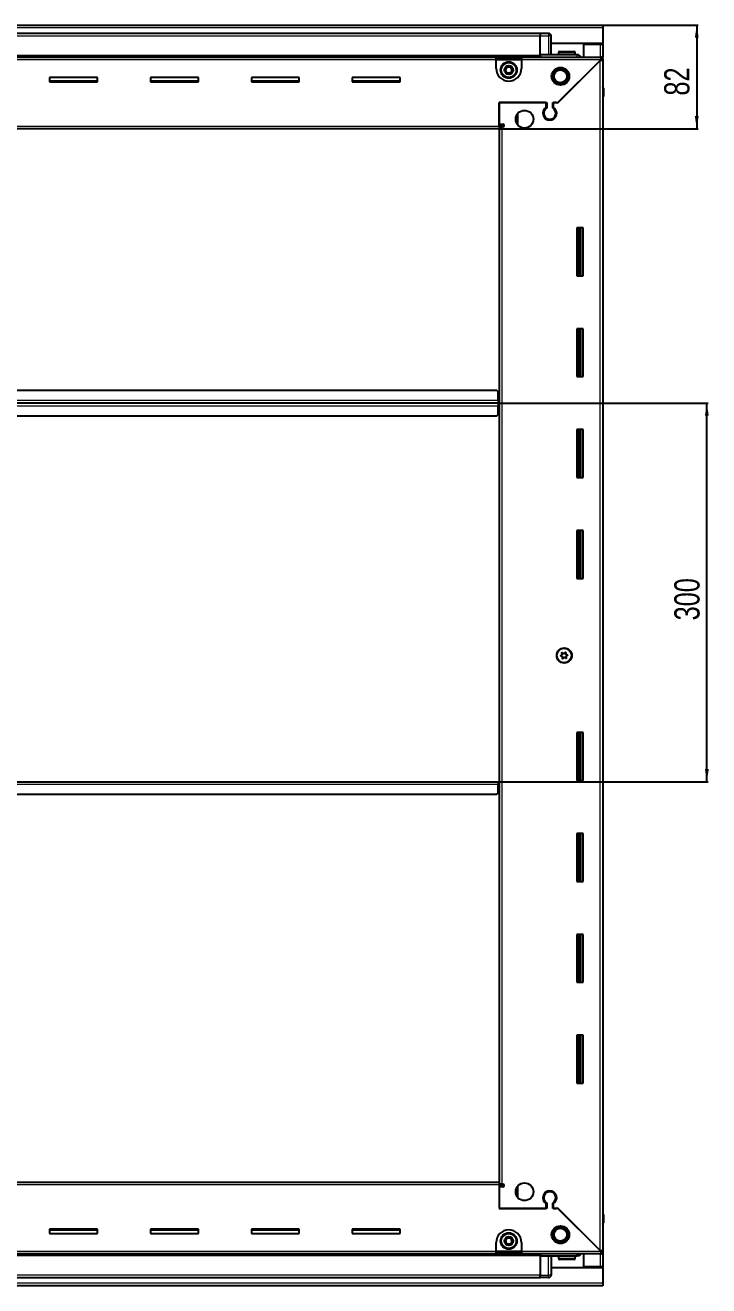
# Model space of a CAD drawing. Header units: millimetres. Extents: x -659 to 2397, y -260 to 1438.
# Drawn here: x 1856 to 2397, y 274 to 1273 of the extents above; entities that cross this region are included whole.
import ezdxf

# ---------------------------------------------------------------- set-up
doc = ezdxf.new("R2010")
doc.units = ezdxf.units.MM
doc.layers.add('FORMAT', color=7, linetype='Continuous')
doc.styles.add('SLDTEXTSTYLE0', font='TXT', dxfattribs={"width": 0.75})
doc.dimstyles.new('SLDDIMSTYLE0', dxfattribs={"dimtxt": 20, "dimasz": 10, "dimexe": 0, "dimexo": 0.0625, "dimgap": 5, "dimtad": 2, "dimdec": 1, "dimrnd": 1e-09, "dimzin": 12, "dimdsep": 46, "dimtxsty": 'SLDTEXTSTYLE0', "dimsah": 1, "dimcen": 0.09, "dimadec": 0, "dimazin": 3, "dimtfac": 1, "dimtofl": 0, "dimtmove": 0, "dimatfit": 3, "dimfxl": 0, "dimfrac": 2, "dimtolj": 1, "dimtzin": 12, "dimarcsym": 0})

# ---------------------------------------------------------------- blocks, each defined once
blk = doc.blocks.new('_D_7')
at = {"layer": 'FORMAT'}
for p, q in [((2313.37, 1272.83), (2388.86, 1272.83)), ((2387.86, 1272.83), (2387.86, 1190.83)), ((2231.37, 1190.83), (2388.86, 1190.83))]:
    blk.add_line(p, q, dxfattribs=at)
for points in [[(2387.86, 1272.83), (2386.32, 1262.83), (2389.39, 1262.83)], [(2387.86, 1190.83), (2389.39, 1200.83), (2386.32, 1200.83)]]:
    blk.add_solid(points, dxfattribs=at)
at = {"layer": 'FORMAT', "insert": (2362.07, 1217.05), "char_height": 20, "attachment_point": 1, "rotation": 90, "style": 'SLDTEXTSTYLE0'}
blk.add_mtext('82', dxfattribs=at)
blk = doc.blocks.new('_D_8')
at = {"layer": 'FORMAT'}
for p, q in [((2230.37, 973.33), (2396.86, 973.33)), ((2395.86, 673.33), (2395.86, 973.33)), ((2230.37, 673.33), (2396.86, 673.33))]:
    blk.add_line(p, q, dxfattribs=at)
for points in [[(2395.86, 973.33), (2394.32, 963.33), (2397.39, 963.33)], [(2395.86, 673.33), (2397.39, 683.33), (2394.32, 683.33)]]:
    blk.add_solid(points, dxfattribs=at)
at = {"layer": 'FORMAT', "insert": (2370.07, 801.16), "char_height": 20, "attachment_point": 1, "rotation": 90, "style": 'SLDTEXTSTYLE0'}
blk.add_mtext('300', dxfattribs=at)

msp = doc.modelspace()

# ---------------------------------------------------------------- linework, layer by layer
at = {"color": 7, "linetype": 'Continuous', "lineweight": 25}
for p, q in [((1314.36, 1272.83), (2313.36, 1272.83)), ((2313.36, 1272.83), (2313.36, 1270.73)), ((2313.36, 1270.73), (2313.36, 1258.33)), ((2263.86, 1266.18), (1363.86, 1266.18)), ((2263.86, 1266.33), (2263.86, 1266.33)), ((2270.36, 1266.33), (2263.86, 1266.33)), ((2270.36, 1266.33), (2263.86, 1266.33)), ((2263.86, 1266.33), (2263.86, 1264.33)), ((2263.86, 1249.33), (2263.86, 1264.33)), ((2272.36, 1264.33), (2272.36, 1264.33)), ((2272.36, 1249.33), (2272.36, 1264.33)), ((2292.86, 1249.33), (2263.86, 1249.33)), ((2263.86, 1249.33), (2263.86, 1248.83)), ((2263.86, 1249.3), (2263.93, 1247.58)), ((2265.35, 1249.26), (2265.36, 1249.26)), ((2265.36, 1249.26), (2265.36, 1249.33)), ((2313.36, 1258.33), (2272.36, 1258.33)), ((2278.36, 1251.23), (2278.36, 1249.33)), ((2279.16, 1252.03), (2290.56, 1252.03)), ((2291.36, 1249.33), (2291.36, 1251.23)), ((2298.36, 1247.58), (2298.36, 1257.83)), ((2298.36, 1257.83), (2311.26, 1257.83)), ((2311.26, 1257.83), (2313.36, 1257.83)), ((2311.86, 1257.83), (2311.86, 1258.33)), ((2313.36, 1257.83), (2313.36, 1258.33)), ((2313.36, 1257.83), (2313.36, 1247.58)), ((1363.86, 1248.18), (2263.86, 1248.18)), ((1398.86, 1247.58), (2228.86, 1247.58)), ((2228.86, 1245.48), (2228.86, 1247.58)), ((2228.86, 1247.58), (2248.86, 1247.58)), ((2228.86, 1246.08), (2248.86, 1246.08)), ((2228.86, 1238.58), (2228.86, 1245.48)), ((2248.86, 1247.58), (2312.36, 1247.58)), ((2248.86, 1247.58), (2248.86, 1245.48)), ((2248.86, 1245.48), (2248.86, 1238.58)), ((2311.26, 1244.98), (2277.16, 1210.88)), ((2277.86, 1211.58), (2311.76, 1245.48)), ((2311.86, 1245.58), (2313.36, 1245.58)), ((2312.36, 1246.08), (2312.36, 1247.58)), ((2312.36, 1247.58), (2313.36, 1247.58)), ((2312.36, 1246.08), (2313.36, 1246.08)), ((2313.36, 1246.08), (2313.36, 1247.58)), ((2313.36, 1246.08), (2313.36, 1245.58)), ((2313.36, 1245.58), (2313.36, 301.08)), ((1912.86, 1231.33), (1874.86, 1231.33)), ((1874.86, 1231.33), (1874.86, 1227.83)), ((1912.86, 1227.83), (1912.86, 1231.33)), ((1992.86, 1231.33), (1954.86, 1231.33)), ((1954.86, 1231.33), (1954.86, 1227.83)), ((1992.86, 1227.83), (1992.86, 1231.33)), ((2072.86, 1231.33), (2034.86, 1231.33)), ((2034.86, 1231.33), (2034.86, 1227.83)), ((2072.86, 1227.83), (2072.86, 1231.33)), ((2152.86, 1231.33), (2114.86, 1231.33)), ((2114.86, 1231.33), (2114.86, 1227.83)), ((2152.86, 1227.83), (2152.86, 1231.33)), ((1912.86, 1228.58), (1874.86, 1228.58)), ((1874.86, 1227.83), (1912.86, 1227.83)), ((1992.86, 1228.58), (1954.86, 1228.58)), ((1954.86, 1227.83), (1992.86, 1227.83)), ((2072.86, 1228.58), (2034.86, 1228.58)), ((2034.86, 1227.83), (2072.86, 1227.83)), ((2152.86, 1228.58), (2114.86, 1228.58)), ((2114.86, 1227.83), (2152.86, 1227.83)), ((2313.36, 1224.15), (2313.36, 1224.15)), ((2313.86, 1222.83), (2313.86, 1216.33)), ((2313.86, 1216.33), (2313.86, 1222.83)), ((2231.36, 1211.58), (2231.36, 1194.33)), ((2268.36, 1211.58), (2231.36, 1211.58)), ((2231.36, 1211.58), (2269.06, 1211.58)), ((2231.36, 1192.93), (2231.36, 1211.58)), ((2268.36, 1211.58), (2268.36, 1207.69)), ((2269.06, 1211.58), (2269.06, 1207.29)), ((2273.66, 1211.58), (2277.86, 1211.58)), ((2273.66, 1207.29), (2273.66, 1211.58)), ((2276.46, 1211.58), (2274.36, 1211.58)), ((2274.36, 1207.69), (2274.36, 1211.58)), ((2277.16, 1210.88), (2276.46, 1211.58)), ((2313.36, 1216.33), (2313.86, 1216.33)), ((2313.71, 330.33), (2313.71, 1216.33)), ((2313.86, 1216.33), (2313.86, 1216.33)), ((2313.86, 1216.33), (2313.86, 1216.33)), ((2245.86, 1202.66), (2245.86, 1194)), ((2231.36, 1190.83), (1396.36, 1190.83)), ((2231.36, 1194.33), (2234.21, 1194.33)), ((2233.36, 1193.33), (2231.36, 1193.33)), ((2231.36, 1192.93), (2231.36, 1190.83)), ((2231.36, 1192.33), (2233.46, 1192.33)), ((2231.36, 1190.83), (2231.36, 355.83)), ((2233.36, 1192.33), (2233.36, 1193.33)), ((2234.21, 1192.33), (2233.46, 1192.33)), ((2273.36, 1198.72), (2273.36, 1197.96)), ((2292.86, 1112.33), (2292.86, 1074.33)), ((2297.86, 1112.33), (2292.86, 1112.33)), ((2293.88, 1112.33), (2293.88, 1074.33)), ((2293.91, 1112.33), (2293.91, 1074.33)), ((2295.71, 1112.33), (2295.71, 1074.33)), ((2297.86, 1074.33), (2297.86, 1112.33)), ((2292.86, 1074.33), (2297.86, 1074.33)), ((2292.86, 1032.33), (2292.86, 994.33)), ((2297.86, 1032.33), (2292.86, 1032.33)), ((2293.88, 1032.33), (2293.88, 994.33)), ((2293.91, 1032.33), (2293.91, 994.33)), ((2295.71, 1032.33), (2295.71, 994.33)), ((2297.86, 994.33), (2297.86, 1032.33)), ((2292.86, 994.33), (2297.86, 994.33)), ((2229.36, 983.33), (1398.36, 983.33)), ((2230.36, 982.33), (2229.36, 983.33)), ((2230.36, 975.43), (2230.36, 982.33)), ((2230.36, 973.33), (1397.36, 973.33)), ((2230.61, 976.18), (2230.36, 976.18)), ((2230.36, 975.43), (2230.36, 973.33)), ((2230.36, 973.33), (2230.36, 971.23)), ((2230.36, 964.33), (2230.36, 971.23)), ((2230.36, 970.48), (2230.61, 970.48)), ((2230.61, 973.33), (2230.61, 976.18)), ((2230.61, 970.48), (2230.61, 973.33)), ((2231.36, 973.33), (2230.61, 973.33)), ((1398.36, 963.33), (2229.36, 963.33)), ((2229.36, 963.33), (2230.36, 964.33)), ((2292.86, 952.33), (2292.86, 914.33)), ((2297.86, 952.33), (2292.86, 952.33)), ((2293.88, 952.33), (2293.88, 914.33)), ((2293.91, 952.33), (2293.91, 914.33)), ((2295.71, 952.33), (2295.71, 914.33)), ((2297.86, 914.33), (2297.86, 952.33)), ((2292.86, 914.33), (2297.86, 914.33)), ((2292.86, 872.33), (2292.86, 834.33)), ((2297.86, 872.33), (2292.86, 872.33)), ((2293.88, 872.33), (2293.88, 834.33)), ((2293.91, 872.33), (2293.91, 834.33)), ((2295.71, 872.33), (2295.71, 834.33)), ((2297.86, 834.33), (2297.86, 872.33)), ((2292.86, 834.33), (2297.86, 834.33)), ((2292.86, 712.33), (2292.86, 674.33)), ((2297.86, 712.33), (2292.86, 712.33)), ((2293.88, 712.33), (2293.88, 674.33)), ((2293.91, 712.33), (2293.91, 674.33)), ((2295.71, 712.33), (2295.71, 674.33)), ((2297.86, 674.33), (2297.86, 712.33)), ((1397.36, 673.33), (2230.36, 673.33)), ((2230.36, 673.33), (2230.36, 671.23)), ((2230.36, 664.33), (2230.36, 671.23)), ((2230.36, 670.48), (2230.61, 670.48)), ((2230.61, 670.48), (2230.61, 673.33)), ((2230.61, 673.33), (2231.36, 673.33)), ((2292.86, 674.33), (2297.86, 674.33)), ((1398.36, 663.33), (2229.36, 663.33)), ((2229.36, 663.33), (2230.36, 664.33)), ((2292.86, 632.33), (2292.86, 594.33)), ((2297.86, 632.33), (2292.86, 632.33)), ((2293.88, 632.33), (2293.88, 594.33)), ((2293.91, 632.33), (2293.91, 594.33)), ((2295.71, 632.33), (2295.71, 594.33)), ((2297.86, 594.33), (2297.86, 632.33)), ((2292.86, 594.33), (2297.86, 594.33)), ((2292.86, 552.33), (2292.86, 514.33)), ((2297.86, 552.33), (2292.86, 552.33)), ((2293.88, 552.33), (2293.88, 514.33)), ((2293.91, 552.33), (2293.91, 514.33)), ((2295.71, 552.33), (2295.71, 514.33)), ((2297.86, 514.33), (2297.86, 552.33)), ((2292.86, 514.33), (2297.86, 514.33)), ((2292.86, 472.33), (2292.86, 434.33)), ((2297.86, 472.33), (2292.86, 472.33)), ((2293.88, 472.33), (2293.88, 434.33)), ((2293.91, 472.33), (2293.91, 434.33)), ((2295.71, 472.33), (2295.71, 434.33)), ((2297.86, 434.33), (2297.86, 472.33)), ((2292.86, 434.33), (2297.86, 434.33)), ((1396.36, 355.83), (2231.36, 355.83)), ((2231.36, 355.83), (2231.36, 353.73)), ((2233.46, 354.33), (2231.36, 354.33)), ((2231.36, 353.73), (2231.36, 335.08)), ((2231.36, 353.33), (2233.36, 353.33)), ((2231.36, 352.33), (2231.36, 335.08)), ((2234.21, 352.33), (2231.36, 352.33)), ((2233.36, 353.33), (2233.36, 354.33)), ((2233.46, 354.33), (2234.21, 354.33)), ((2245.86, 352.66), (2245.86, 344)), ((2273.36, 348.7), (2273.36, 347.94)), ((2231.36, 335.08), (2268.36, 335.08)), ((2269.06, 335.08), (2231.36, 335.08)), ((2268.36, 338.97), (2268.36, 335.08)), ((2269.06, 339.37), (2269.06, 335.08)), ((2273.66, 335.08), (2273.66, 339.37)), ((2277.86, 335.08), (2273.66, 335.08)), ((2274.36, 335.08), (2274.36, 338.97)), ((2274.36, 335.08), (2276.46, 335.08)), ((2276.46, 335.08), (2277.16, 335.78)), ((2277.16, 335.78), (2311.26, 301.68)), ((2311.76, 301.18), (2277.86, 335.08)), ((2313.36, 330.33), (2313.86, 330.33)), ((2313.86, 330.33), (2313.86, 330.33)), ((2313.86, 323.83), (2313.86, 330.33)), ((2313.86, 330.33), (2313.86, 323.83)), ((1912.86, 318.83), (1874.86, 318.83)), ((1874.86, 318.83), (1874.86, 315.33)), ((1874.86, 318.08), (1912.86, 318.08)), ((1874.86, 315.33), (1912.86, 315.33)), ((1912.86, 315.33), (1912.86, 318.83)), ((1992.86, 318.83), (1954.86, 318.83)), ((1954.86, 318.83), (1954.86, 315.33)), ((1954.86, 318.08), (1992.86, 318.08)), ((1954.86, 315.33), (1992.86, 315.33)), ((1992.86, 315.33), (1992.86, 318.83)), ((2072.86, 318.83), (2034.86, 318.83)), ((2034.86, 318.83), (2034.86, 315.33)), ((2034.86, 318.08), (2072.86, 318.08)), ((2034.86, 315.33), (2072.86, 315.33)), ((2072.86, 315.33), (2072.86, 318.83)), ((2152.86, 318.83), (2114.86, 318.83)), ((2114.86, 318.83), (2114.86, 315.33)), ((2114.86, 318.08), (2152.86, 318.08)), ((2114.86, 315.33), (2152.86, 315.33)), ((2152.86, 315.33), (2152.86, 318.83)), ((2228.86, 301.18), (2228.86, 308.08)), ((2228.86, 299.08), (2228.86, 301.18)), ((2248.86, 300.58), (2228.86, 300.58)), ((2248.86, 308.08), (2248.86, 301.18)), ((2248.86, 301.18), (2248.86, 299.08)), ((2311.86, 301.08), (2313.36, 301.08)), ((2312.36, 300.58), (2312.36, 299.08)), ((2313.36, 300.58), (2312.36, 300.58)), ((2313.36, 301.08), (2313.36, 300.58)), ((2313.36, 300.58), (2313.36, 299.08)), ((2263.86, 298.48), (1363.86, 298.48)), ((2228.86, 299.08), (1398.86, 299.08)), ((2248.86, 299.08), (2228.86, 299.08)), ((2312.36, 299.08), (2248.86, 299.08)), ((2263.93, 299.08), (2263.86, 297.36)), ((2263.86, 297.33), (2263.86, 297.83)), ((2292.86, 297.33), (2263.86, 297.33)), ((2263.86, 297.33), (2263.86, 282.33)), ((2272.36, 297.33), (2272.36, 282.33)), ((2278.36, 297.33), (2278.36, 295.43)), ((2286.15, 294.63), (2279.16, 294.63)), ((2290.56, 294.63), (2286.15, 294.63)), ((2291.36, 295.43), (2291.36, 297.33)), ((2298.36, 288.83), (2298.36, 299.08)), ((2313.36, 299.08), (2312.36, 299.08)), ((2313.36, 299.08), (2313.36, 288.83)), ((1363.86, 280.48), (2263.86, 280.48)), ((2263.86, 280.33), (2263.86, 282.33)), ((2263.86, 280.33), (2263.86, 280.33)), ((2270.36, 280.33), (2263.86, 280.33)), ((2263.86, 280.33), (2263.86, 280.33)), ((2270.36, 280.33), (2263.86, 280.33)), ((2271.68, 280.83), (2271.68, 280.83)), ((2272.36, 288.33), (2313.36, 288.33)), ((2311.26, 288.83), (2298.36, 288.83)), ((2313.36, 288.83), (2311.26, 288.83)), ((2311.86, 288.33), (2311.86, 288.83)), ((2313.36, 288.33), (2313.36, 288.83)), ((2313.36, 288.33), (2313.36, 275.93)), ((2313.36, 273.83), (1314.36, 273.83)), ((2313.36, 275.93), (2313.36, 273.83))]:
    msp.add_line(p, q, dxfattribs=at)
at = {"color": 8, "linetype": 'Continuous', "lineweight": 18}
for p, q in [((2313.36, 1270.73), (1314.36, 1270.73)), ((2263.86, 1264.18), (1363.86, 1264.18)), ((2263.86, 1264.33), (2270.36, 1264.33)), ((2270.36, 1266.33), (2270.36, 1264.33)), ((2270.36, 1264.33), (2270.36, 1249.33)), ((2272.36, 1264.33), (2270.36, 1264.33)), ((2263.86, 1248.83), (1363.86, 1248.83)), ((2278.36, 1251.23), (2291.36, 1251.23)), ((2311.26, 1258.33), (2311.26, 1257.83)), ((2311.26, 1257.83), (2311.26, 1247.58)), ((2263.86, 1247.59), (1363.86, 1247.59)), ((2228.86, 1245.48), (1398.86, 1245.48)), ((2228.86, 1245.48), (2248.86, 1245.48)), ((2311.76, 1245.48), (2248.86, 1245.48)), ((2311.26, 301.68), (2311.26, 1244.98)), ((2313.36, 1222.83), (2313.86, 1222.83)), ((1396.36, 1192.93), (2231.36, 1192.93)), ((2233.46, 1192.33), (2233.46, 354.33)), ((2295.12, 1074.33), (2295.12, 1112.33)), ((2296.36, 1074.33), (2296.36, 1112.33)), ((2295.12, 994.33), (2295.12, 1032.33)), ((2296.36, 994.33), (2296.36, 1032.33)), ((2230.36, 975.43), (1397.36, 975.43)), ((1397.36, 971.23), (2230.36, 971.23)), ((2295.12, 914.33), (2295.12, 952.33)), ((2296.36, 914.33), (2296.36, 952.33)), ((2295.12, 834.33), (2295.12, 872.33)), ((2296.36, 834.33), (2296.36, 872.33)), ((2295.12, 674.33), (2295.12, 712.33)), ((2296.36, 674.33), (2296.36, 712.33)), ((1397.36, 671.23), (2230.36, 671.23)), ((2295.12, 594.33), (2295.12, 632.33)), ((2296.36, 594.33), (2296.36, 632.33)), ((2295.12, 514.33), (2295.12, 552.33)), ((2296.36, 514.33), (2296.36, 552.33)), ((2295.12, 434.33), (2295.12, 472.33)), ((2296.36, 434.33), (2296.36, 472.33)), ((2231.36, 353.73), (1396.36, 353.73)), ((2313.36, 323.83), (2313.86, 323.83)), ((1398.86, 301.18), (2228.86, 301.18)), ((2248.86, 301.18), (2228.86, 301.18)), ((2248.86, 301.18), (2311.76, 301.18)), ((1363.86, 299.07), (2263.86, 299.07)), ((1363.86, 297.83), (2263.86, 297.83)), ((2270.36, 282.33), (2270.36, 297.33)), ((2286.33, 295.43), (2278.36, 295.43)), ((2291.36, 295.43), (2286.33, 295.43)), ((2311.26, 299.08), (2311.26, 288.83)), ((1363.86, 282.48), (2263.86, 282.48)), ((2263.86, 282.33), (2270.36, 282.33)), ((2272.36, 282.33), (2270.36, 282.33)), ((2270.36, 280.33), (2270.36, 282.33)), ((2311.26, 288.83), (2311.26, 288.33)), ((2313.36, 275.93), (1314.36, 275.93))]:
    msp.add_line(p, q, dxfattribs=at)
at = {"color": 7, "linetype": 'Continuous', "lineweight": 25, "flags": 128}
msp.add_lwpolyline([(2272.21, 1265.08), (2272.32, 1264.72), (2272.36, 1264.33)], dxfattribs=at)
at = {"color": 7, "linetype": 'Continuous', "lineweight": 25}
for centre, radius in [((2238.86, 1237.33), 6.5), ((2238.86, 1237.33), 3.46), ((2279.86, 1232.33), 7), ((2279.86, 1232.33), 6.03), ((2279.86, 1232.33), 5.1), ((2251.36, 1198.33), 7), ((2282.86, 773.33), 6), ((2282.71, 773.33), 5.78), ((2282.71, 773.33), 1.85), ((2251.36, 348.33), 7), ((2279.86, 314.33), 7), ((2279.86, 314.33), 6.03), ((2238.86, 309.33), 6.5), ((2238.86, 309.33), 3.46), ((2279.86, 314.33), 5.1)]:
    msp.add_circle(centre, radius, dxfattribs=at)
at = {"color": 8, "linetype": 'Continuous', "lineweight": 18}
for centre in [(2238.86, 1237.33), (2238.86, 309.33)]:
    msp.add_circle(centre, 5.7, dxfattribs=at)
at = {"color": 7, "linetype": 'Continuous', "lineweight": 25}
for centre, radius, start, end in [((2270.36, 1264.33), 2, 0, 90), ((2272.56, 1249.53), 0.2, 180, 270), ((2279.16, 1251.23), 0.8, 90, 180), ((2290.56, 1251.23), 0.8, 0, 90), ((2238.86, 1237.33), 2.5, 100.11158, 160.11158), ((2238.86, 1237.33), 2.5, 40.11158, 100.11158), ((2238.86, 1237.33), 2.5, 340.11158, 40.11158), ((2238.86, 1238.58), 10, 180, 270), ((2238.86, 1237.33), 2.5, 160.11158, 220.11158), ((2238.86, 1237.33), 2.5, 220.11158, 280.11158), ((2238.86, 1238.58), 10, 270, 0), ((2238.86, 1237.33), 2.5, 280.11158, 340.11158), ((2311.86, 1222.83), 2, 0, 41.40962), ((2271.36, 1203.08), 5.5, 123.05573, 56.94427), ((2271.36, 1203.08), 4.8, 118.63099, 61.36901), ((2234.21, 1193.33), 1, 270, 90), ((2234.21, 353.33), 1, 270, 90), ((2271.36, 343.58), 5.5, 303.05573, 236.94427), ((2271.36, 343.58), 4.8, 298.63099, 241.36901), ((2311.86, 323.83), 2, 318.59038, 0), ((2238.86, 308.08), 10, 90, 180), ((2238.86, 309.33), 2.5, 147.04236, 207.04236), ((2238.86, 309.33), 2.5, 87.04236, 147.04236), ((2238.86, 308.08), 10, 0, 90), ((2238.86, 309.33), 2.5, 27.04236, 87.04236), ((2238.86, 309.33), 2.5, 327.04236, 27.04236), ((2238.86, 309.33), 2.5, 207.04236, 267.04236), ((2238.86, 309.33), 2.5, 267.04236, 327.04236), ((2272.56, 297.13), 0.2, 90, 180), ((2279.16, 295.43), 0.8, 180, 270), ((2290.56, 295.43), 0.8, 270, 0), ((2270.36, 282.33), 2, 270, 0), ((2270.36, 282.33), 2, 311.40962, 0)]:
    msp.add_arc(centre, radius, start, end, dxfattribs=at)
for points, knots in [([(2263.86, 1249.33), (2263.86, 1249.29), (2263.86, 1249.22), (2263.86, 1248.6), (2263.86, 1248.02), (2263.86, 1247.62), (2263.86, 1247.59)], [0, 0, 0, 0, 0.324279, 0.648558, 0.972836, 1, 1, 1, 1]), ([(2296.07, 1247.58), (2295.95, 1247.78), (2295.56, 1248.43), (2294.41, 1249.14), (2293.37, 1249.27), (2292.86, 1249.33)], [0, 0, 0, 0, 0.18225, 0.591125, 1, 1, 1, 1]), ([(2236.01, 1236.82), (2236.06, 1236.94), (2236.26, 1237.5), (2236.6, 1238.44), (2236.88, 1239.21), (2237, 1239.54)], [0, 0, 0, 0, 0.1331247, 0.6370994, 1, 1, 1, 1]), ([(2237, 1239.54), (2237.5, 1239.63), (2238.45, 1239.8), (2239.4, 1239.97), (2239.84, 1240.04)], [0, 0, 0, 0, 0.534686, 1, 1, 1, 1]), ([(2239.84, 1240.04), (2240.17, 1239.65), (2240.79, 1238.91), (2241.41, 1238.18), (2241.7, 1237.84)], [0, 0, 0, 0, 0.534686, 1, 1, 1, 1]), ([(2311.26, 1244.98), (2311.51, 1245.03), (2312, 1245.12), (2312.64, 1245.25), (2313.11, 1245.38), (2313.33, 1245.49), (2313.35, 1245.56), (2313.36, 1245.58)], [0, 0, 0, 0, 0.2302553, 0.4485219, 0.6667858, 0.8850496, 1, 1, 1, 1]), ([(2312.36, 1247.58), (2312.31, 1247.55), (2312.22, 1247.5), (2312.09, 1247.11), (2311.96, 1246.55), (2311.85, 1245.97), (2311.78, 1245.61), (2311.76, 1245.48)], [0, 0, 0, 0, 0.230255, 0.448522, 0.666786, 0.88505, 1, 1, 1, 1]), ([(2237.87, 1234.62), (2237.54, 1235.01), (2236.92, 1235.75), (2236.3, 1236.48), (2236.01, 1236.82)], [0, 0, 0, 0, 0.534686, 1, 1, 1, 1]), ([(2240.72, 1235.12), (2240.21, 1235.03), (2239.26, 1234.86), (2238.31, 1234.69), (2237.87, 1234.62)], [0, 0, 0, 0, 0.534686, 1, 1, 1, 1]), ([(2241.7, 1237.84), (2241.58, 1237.51), (2241.3, 1236.74), (2240.96, 1235.8), (2240.76, 1235.24), (2240.72, 1235.12)], [0, 0, 0, 0, 0.362901, 0.866875, 1, 1, 1, 1]), ([(2281.07, 775.6), (2281.06, 775.59), (2281.04, 775.57), (2281.03, 775.52), (2281.02, 775.37), (2281.08, 774.99), (2281.15, 774.45), (2280.92, 773.87), (2280.52, 773.54), (2280.19, 773.33), (2280, 773.18), (2279.94, 773.11), (2279.92, 773.07), (2279.92, 773.04), (2279.93, 773.01), (2279.98, 772.96), (2280.22, 772.83), (2280.67, 772.68), (2281.26, 772.29), (2281.44, 771.6), (2281.44, 771.13), (2281.49, 770.86), (2281.52, 770.8), (2281.55, 770.78), (2281.58, 770.77), (2281.61, 770.77), (2281.65, 770.78), (2281.73, 770.82), (2281.91, 770.95), (2282.21, 771.19), (2282.65, 771.46), (2283.28, 771.5), (2283.76, 771.26), (2284.11, 771.08), (2284.26, 771.04), (2284.32, 771.04), (2284.35, 771.06), (2284.37, 771.09), (2284.39, 771.14), (2284.39, 771.29), (2284.34, 771.67), (2284.26, 772.2), (2284.5, 772.79), (2284.89, 773.12), (2285.22, 773.33), (2285.42, 773.48), (2285.48, 773.55), (2285.49, 773.59), (2285.49, 773.62), (2285.48, 773.65), (2285.43, 773.7), (2285.19, 773.83), (2284.75, 773.98), (2284.15, 774.37), (2283.97, 775.06), (2283.97, 775.53), (2283.92, 775.8), (2283.89, 775.86), (2283.87, 775.88), (2283.84, 775.89), (2283.8, 775.89), (2283.76, 775.88), (2283.68, 775.84), (2283.5, 775.71), (2283.2, 775.47), (2282.76, 775.2), (2282.13, 775.16), (2281.65, 775.4), (2281.3, 775.58), (2281.15, 775.62), (2281.1, 775.62), (2281.08, 775.61), (2281.07, 775.6)], [0, 0, 0, 0, 0.002009, 0.00442, 0.009365, 0.025528, 0.067705, 0.095786, 0.124646, 0.150342, 0.160519, 0.163394, 0.165697, 0.167245, 0.168874, 0.17077, 0.178606, 0.211994, 0.249994, 0.287995, 0.321383, 0.329219, 0.331115, 0.332744, 0.334292, 0.336217, 0.338535, 0.341318, 0.349662, 0.375358, 0.404217, 0.432298, 0.474475, 0.490639, 0.496669, 0.49844, 0.5, 0.502009, 0.50442, 0.509365, 0.525528, 0.567705, 0.595786, 0.624646, 0.650342, 0.660519, 0.663394, 0.665697, 0.667245, 0.668874, 0.67077, 0.678606, 0.711994, 0.749994, 0.787995, 0.821383, 0.829219, 0.831115, 0.832744, 0.834292, 0.836217, 0.838535, 0.841318, 0.849662, 0.875358, 0.904217, 0.932298, 0.974475, 0.990639, 0.996669, 0.99844, 1, 1, 1, 1]), ([(2235.97, 309.48), (2236.25, 309.91), (2236.78, 310.72), (2237.3, 311.53), (2237.54, 311.9)], [0, 0, 0, 0, 0.534686, 1, 1, 1, 1]), ([(2237.54, 311.9), (2237.67, 311.89), (2238.27, 311.86), (2239.26, 311.81), (2240.08, 311.77), (2240.43, 311.75)], [0, 0, 0, 0, 0.133125, 0.637099, 1, 1, 1, 1]), ([(2240.43, 311.75), (2240.66, 311.29), (2241.1, 310.43), (2241.54, 309.58), (2241.74, 309.18)], [0, 0, 0, 0, 0.534686, 1, 1, 1, 1]), ([(2237.29, 306.91), (2237.05, 307.37), (2236.61, 308.23), (2236.18, 309.08), (2235.97, 309.48)], [0, 0, 0, 0, 0.534686, 1, 1, 1, 1]), ([(2240.17, 306.76), (2239.82, 306.78), (2239, 306.82), (2238.01, 306.87), (2237.41, 306.9), (2237.29, 306.91)], [0, 0, 0, 0, 0.362901, 0.866875, 1, 1, 1, 1]), ([(2241.74, 309.18), (2241.46, 308.75), (2240.93, 307.94), (2240.41, 307.13), (2240.17, 306.76)], [0, 0, 0, 0, 0.534686, 1, 1, 1, 1]), ([(2313.36, 301.08), (2313.33, 301.13), (2313.28, 301.22), (2312.88, 301.35), (2312.33, 301.48), (2311.75, 301.59), (2311.38, 301.66), (2311.26, 301.68)], [0, 0, 0, 0, 0.2302553, 0.4485219, 0.6667858, 0.8850496, 1, 1, 1, 1]), ([(2311.76, 301.18), (2311.8, 300.93), (2311.89, 300.43), (2312.03, 299.79), (2312.16, 299.33), (2312.27, 299.11), (2312.33, 299.09), (2312.36, 299.08)], [0, 0, 0, 0, 0.230255, 0.448522, 0.666786, 0.88505, 1, 1, 1, 1]), ([(2263.86, 297.33), (2263.86, 297.37), (2263.86, 297.44), (2263.86, 298.06), (2263.86, 298.64), (2263.86, 299.03), (2263.86, 299.07)], [0, 0, 0, 0, 0.3242788, 0.6485576, 0.9728365, 1, 1, 1, 1]), ([(2296.07, 299.08), (2295.95, 298.88), (2295.56, 298.23), (2294.41, 297.52), (2293.37, 297.39), (2292.86, 297.33)], [0, 0, 0, 0, 0.1822499, 0.5911249, 1, 1, 1, 1])]:
    msp.add_open_spline(points, degree=3, knots=knots, dxfattribs=at)
at = {"color": 8, "linetype": 'Continuous', "lineweight": 18}
for points, knots in [([(2292.86, 1249.33), (2292.86, 1249.28), (2292.86, 1249.21), (2292.86, 1248.78), (2292.86, 1248.32), (2292.86, 1247.91), (2292.86, 1247.64), (2292.86, 1247.58)], [0, 0, 0, 0, 0.359753, 0.553414, 0.751185, 0.948956, 1, 1, 1, 1]), ([(2292.86, 297.33), (2292.86, 297.38), (2292.86, 297.45), (2292.86, 297.88), (2292.86, 298.34), (2292.86, 298.75), (2292.86, 299.02), (2292.86, 299.08)], [0, 0, 0, 0, 0.3597529, 0.5534142, 0.7511852, 0.9489563, 1, 1, 1, 1])]:
    msp.add_open_spline(points, degree=3, knots=knots, dxfattribs=at)
at = {"color": 7, "linetype": 'Continuous', "lineweight": 25}
for points in [[(2311.26, 1244.98), (2311.33, 1245.03), (2311.49, 1245.13), (2311.69, 1245.28), (2311.83, 1245.43), (2311.85, 1245.53), (2311.86, 1245.58)], [(2312.36, 1246.08), (2312.31, 1246.07), (2312.21, 1246.05), (2312.06, 1245.91), (2311.91, 1245.72), (2311.81, 1245.56), (2311.76, 1245.48)], [(2311.86, 301.08), (2311.85, 301.13), (2311.83, 301.23), (2311.69, 301.38), (2311.49, 301.53), (2311.33, 301.63), (2311.26, 301.68)], [(2311.76, 301.18), (2311.81, 301.1), (2311.91, 300.94), (2312.06, 300.75), (2312.21, 300.61), (2312.31, 300.59), (2312.36, 300.58)]]:
    msp.add_open_spline(points, degree=3, dxfattribs=at)

# ---------------------------------------------------------------- dimensions: what is measured, and where the dimension line sits
at = {"layer": 'FORMAT'}
for base, p1, p2, picture, middle in [((2387.86, 1190.83), (2313.36, 1272.83), (2231.36, 1190.83), '_D_7', (2387.86, 1231.83)), ((2395.86, 973.33), (2230.36, 673.33), (2230.36, 973.33), '_D_8', (2395.86, 823.33))]:
    dim = msp.add_linear_dim(base=base, p1=p1, p2=p2, angle=90, dimstyle='SLDDIMSTYLE0', dxfattribs=at)
    dim.commit()
    dim.dimension.update_dxf_attribs({"geometry": picture, "text_midpoint": middle, "dimtype": 160})

doc.saveas('drawing.dxf')
